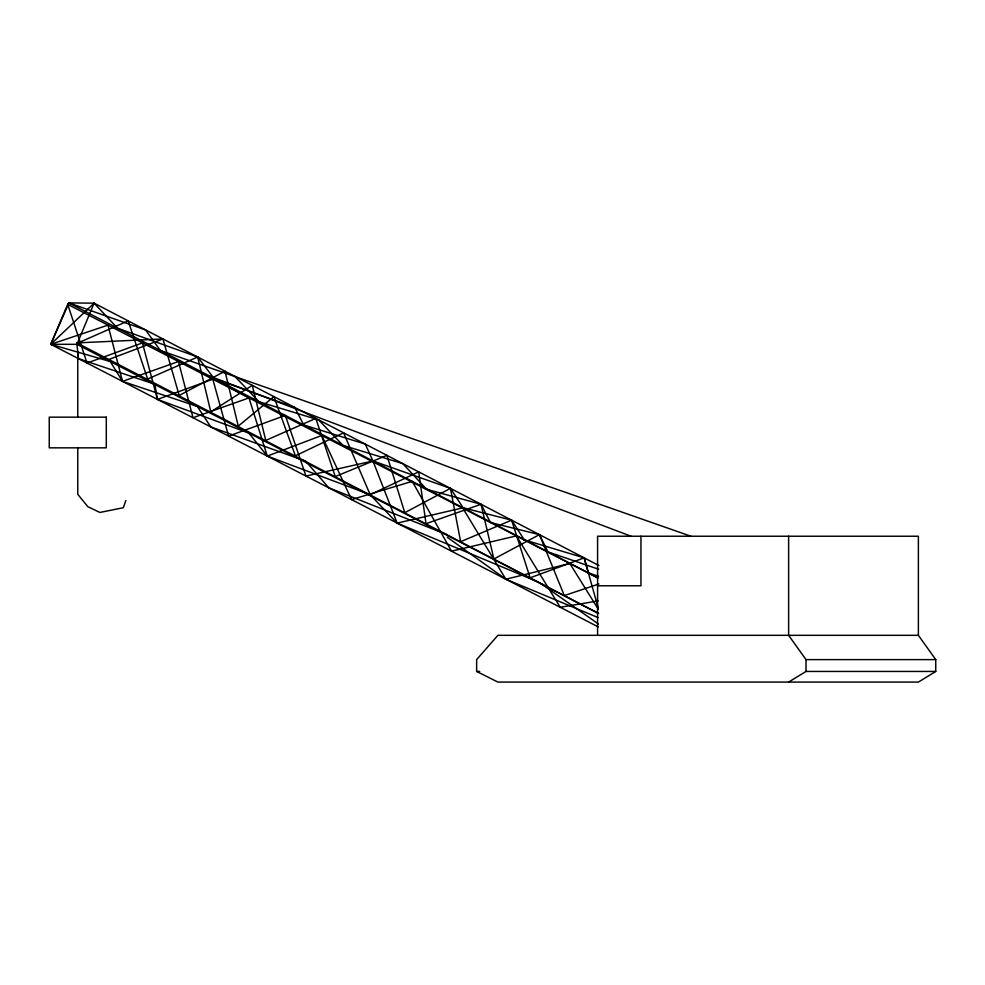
<?xml version="1.0" encoding="UTF-8"?>
<svg xmlns="http://www.w3.org/2000/svg" width="985" height="985" viewBox="0 0 985 985"><rect width="100%" height="100%" fill="white"/><g stroke="black" fill="none" stroke-linecap="round" stroke-linejoin="round"><path stroke-width="1.48" d="M125.858 500.503L123.31 507.718L99.891 512.459L87.85 506.696L77.766 494.298L77.766 447.843M598.954 565.55L94.092 303.158L76.941 344.319L78.468 358.638L154.916 384.285L157.428 399.393L248.848 433.055L267.28 456.092L370.175 494.692L397.152 523.121L537.847 581.827M598.264 626.916L50.727 344.319L67.706 304.34L68.913 302.924L94.092 303.158L117.597 328.239L197.69 357.001L214.274 378.708L294.847 407.507L303.7 424.954L365.238 444.087L372.958 460.955L397.152 523.121L463.11 507.804L511.609 520.154L524.414 540.051M447.264 534.744L328.781 487.821L305.695 461.165L210.79 426.936L197.32 406.448L122.509 381.367L110.246 361.52L50.727 344.319L68.913 302.924L145.546 329.913L160.321 350.438L690.916 536.234M463.11 507.804L450.453 488.375L404.798 512.68L386.92 455.353L335.269 476.543L315.816 418.403L265.765 440.418L252.283 385.381L210.778 411.841L197.69 357.001L147.651 379.04L128.173 320.876L78.147 342.903L78.147 344.319L50.727 344.319L94.092 303.158M788.628 682.076L806.001 671.438L935.75 671.438L935.75 659.618L918.377 635.325L918.377 536.234L597.587 536.234L597.587 635.325M935.75 671.438L918.377 682.076L497.881 682.076L476.642 671.438L476.642 659.618L497.881 635.325L918.377 635.325M109.52 359.217L162.931 338.938L179.208 395.441L224.986 371.197L238.272 426.123L273.879 396.598L295.389 455.809L343.568 432.821L370.175 494.692L418.687 471.864L426.025 523.712L481.037 504.271L490.493 522.542L539.435 534.621L547.919 551.883L598.683 569.268M598.154 600.924L560.219 607.277L516.374 535.902L451.499 551.169L412.223 481.357L351.571 499.592L321.775 435.469L267.28 456.092L248.971 397.903L192.998 417.751L178.482 361.52L122.509 381.367L107.981 325.136L50.727 344.319M598.855 583.982L564.306 595.58L539.435 534.621L493.904 558.987L481.037 504.271L425.323 488.917M598.449 613.483L76.941 344.319L76.941 342.903L162.931 338.938M76.941 342.903L598.597 613.409M597.587 585.779L640.952 585.779L640.952 536.234M788.628 536.234L788.628 635.325L806.001 659.618L935.75 659.618M476.642 671.438L479.683 671.438M523.675 539.669L584.167 557.867L598.264 608.176M598.572 576.299L588.39 572.913L584.167 557.867L530.127 577.813L511.609 520.154L460.623 541.688L450.453 488.375L372.958 460.955L305.978 476.063L285.342 415.411L228.582 436.121L212.809 379.237L157.428 399.393L142.431 342.903L87.037 363.059L67.706 304.34L597.796 577.924M631.003 536.234L209.682 376.098L248.971 397.903M598.178 617.607L505.859 579.217L447.264 537.281M68.913 302.924L597.833 577.826M539.903 582.898L598.387 623.961M234.676 376.233L259.043 401.745L318.672 419.93L342.94 445.355L402.803 463.615L426.616 489.274M598.301 609.21L569.822 563.494L505.859 579.217L462.913 508.309M806.001 659.618L806.001 671.438M77.766 352.137L77.766 417.16M106.294 417.16L49.25 417.16L49.25 447.843L106.294 447.843L106.294 417.16"/></g></svg>
